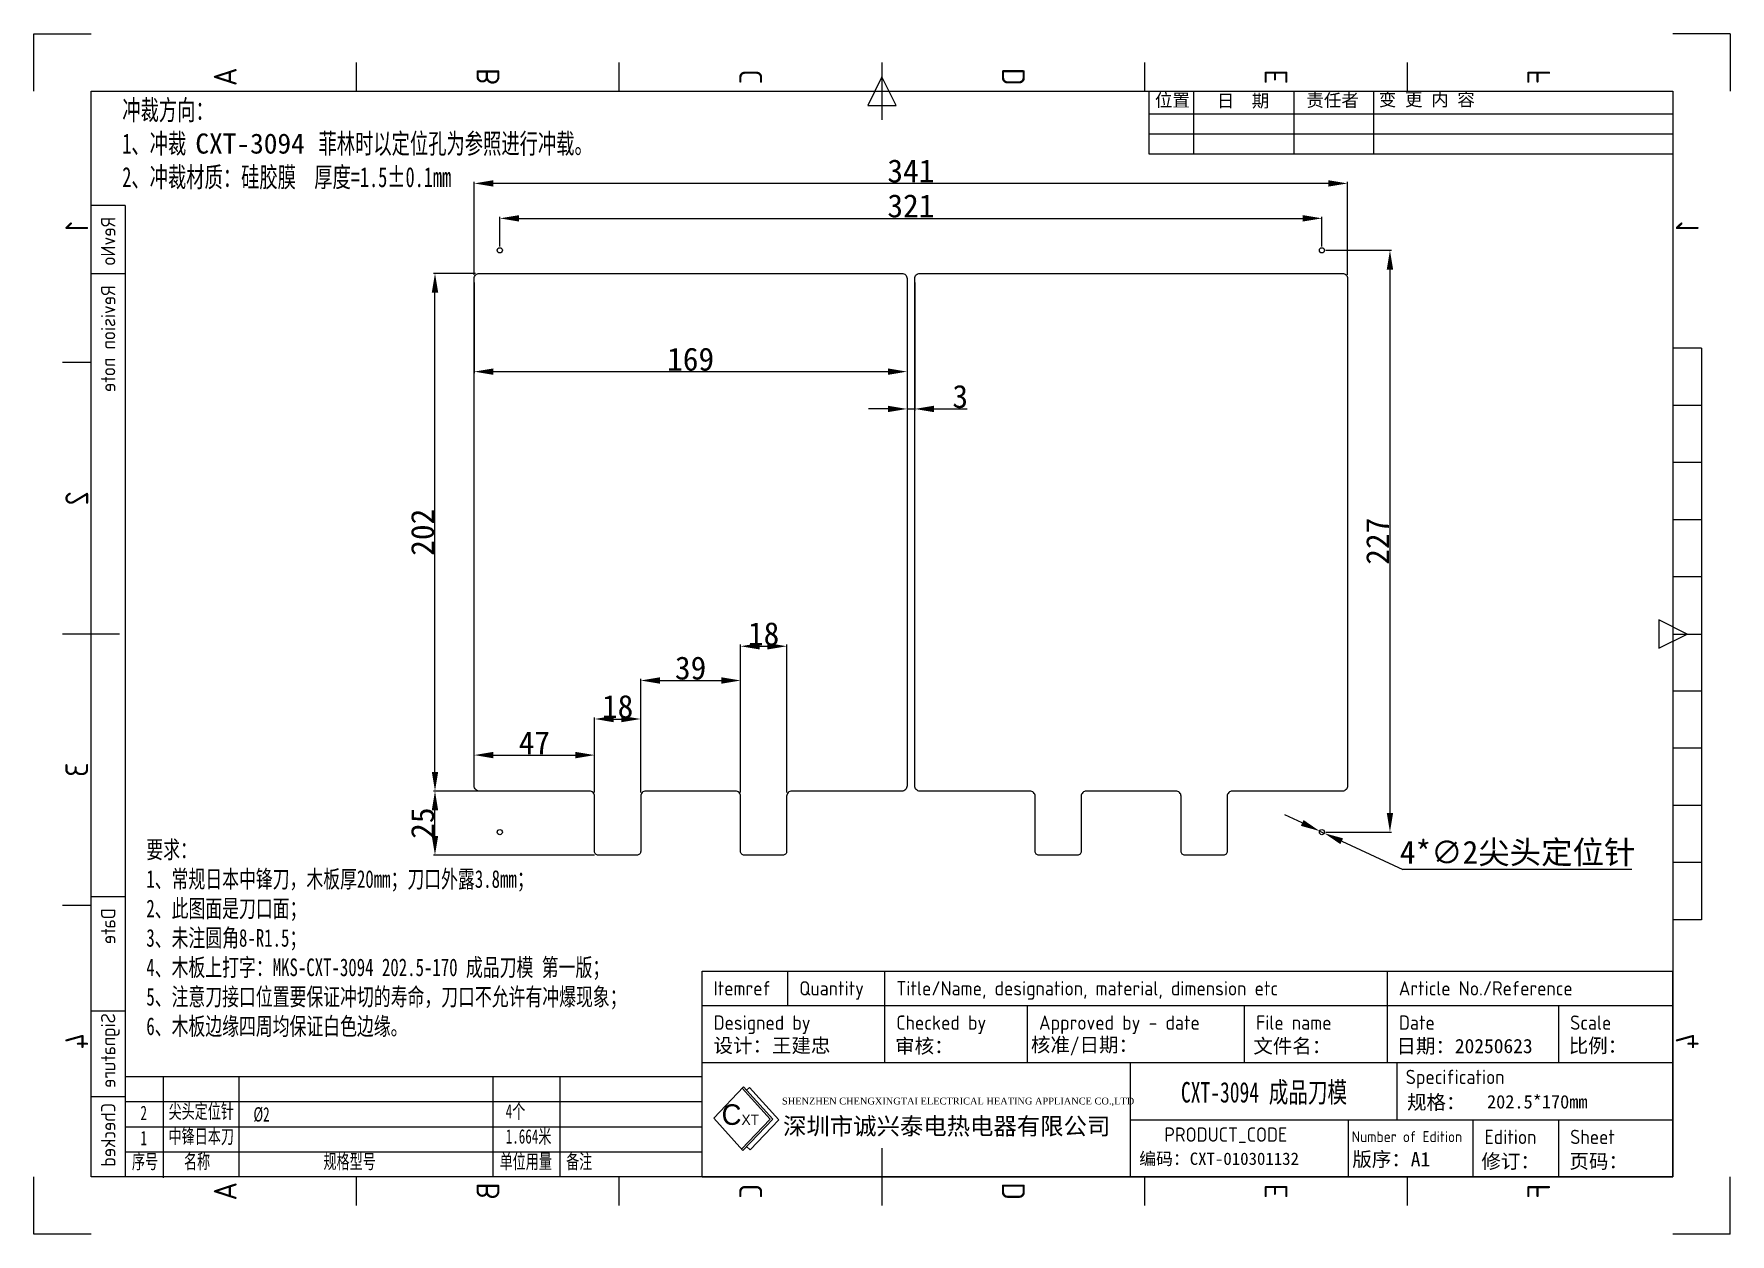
# Model space of a CAD drawing. Header units: millimetres. Extents: x -1327 to 8145, y -2943 to 1353.
# Drawn here: x 2429 to 3091, y -2943 to -2474 of the extents above; entities that cross this region are included whole.
import ezdxf
from ezdxf.enums import TextEntityAlignment as Align

# ---------------------------------------------------------------- set-up
doc = ezdxf.new("R2010")
doc.units = ezdxf.units.MM
for name, color, linetype in [('FRAME 025', 7, 'Continuous'), ('FRAME 050', 6, 'Continuous'), ('FRAME 070', 5, 'Continuous'), ('FRAME 200', 8, 'Continuous'), ('标注', 2, 'Continuous'), ('标注线', 7, 'Continuous')]:
    doc.layers.add(name, color=color, linetype=linetype)
doc.styles.add('ISO Proportional', font='isocp.shx')
doc.styles.get("Standard").update_dxf_attribs({"font": ''})
doc.styles.add('机械', font='', dxfattribs={"width": 0.667, "height": 16})
doc.styles.add('标准', font='', dxfattribs={"width": 0.667})
doc.styles.add('标注', font='STFANGSO.TTF', dxfattribs={"width": 0.7, "height": 10})
doc.styles.get('Standard').set_extended_font_data('SimSun')
doc.styles.get('机械').set_extended_font_data('SimSun')
doc.styles.get('标准').set_extended_font_data('宋体')
doc.dimstyles.new('ISO-25', dxfattribs={"dimscale": 0.5, "dimtxt": 18, "dimasz": 15, "dimexe": 1.25, "dimexo": 3, "dimtad": 1, "dimtoh": 1, "dimdec": 5, "dimtxsty": 'Standard', "dimcen": 2.5, "dimadec": 0, "dimazin": 0, "dimtfac": 1, "dimtmove": 0, "dimatfit": 3, "dimfxl": 1, "dimarcsym": 0})

# ---------------------------------------------------------------- blocks, each defined once
blk = doc.blocks.new('*D44')
at = {"layer": 'Defpoints', "color": 0}
for p in [(2600.52, -2532.69), (2600.52, -2569.8), (2941.52, -2569.8)]:
    blk.add_point(p, dxfattribs=at)
at = {"layer": '标注', "color": 0, "lineweight": -2}
for p, q in [((2600.52, -2568.3), (2600.52, -2532.07)), ((2934.02, -2532.69), (2608.02, -2532.69)), ((2941.52, -2568.3), (2941.52, -2532.07))]:
    blk.add_line(p, q, dxfattribs=at)
at = {"layer": '标注', "color": 0}
for points in [[(2608.02, -2531.44), (2608.02, -2533.94), (2600.52, -2532.69)], [(2934.02, -2533.94), (2934.02, -2531.44), (2941.52, -2532.69)]]:
    blk.add_solid(points, dxfattribs=at)
at = {"layer": '标注', "color": 0, "insert": (2771.02, -2527.88), "char_height": 9, "attachment_point": 5}
blk.add_mtext('341', dxfattribs=at)
blk = doc.blocks.new('*D45')
at = {"layer": 'Defpoints', "color": 0}
for p in [(2931.52, -2546.32), (2610.52, -2558.8), (2931.52, -2558.8)]:
    blk.add_point(p, dxfattribs=at)
at = {"layer": '标注', "color": 0, "lineweight": -2}
for p, q in [((2610.52, -2557.3), (2610.52, -2545.7)), ((2618.02, -2546.32), (2924.02, -2546.32)), ((2931.52, -2557.3), (2931.52, -2545.7))]:
    blk.add_line(p, q, dxfattribs=at)
at = {"layer": '标注', "color": 0}
for points in [[(2618.02, -2545.07), (2618.02, -2547.57), (2610.52, -2546.32)], [(2924.02, -2547.57), (2924.02, -2545.07), (2931.52, -2546.32)]]:
    blk.add_solid(points, dxfattribs=at)
at = {"layer": '标注', "color": 0, "insert": (2771.02, -2541.51), "char_height": 9, "attachment_point": 5}
blk.add_mtext('321', dxfattribs=at)
blk = doc.blocks.new('*D46')
at = {"layer": 'Defpoints', "color": 0}
for p in [(2585.21, -2567.8), (2602.52, -2567.8), (2602.52, -2769.8)]:
    blk.add_point(p, dxfattribs=at)
at = {"layer": '标注', "color": 0, "lineweight": -2}
for p, q in [((2601.02, -2567.8), (2584.59, -2567.8)), ((2585.21, -2762.3), (2585.21, -2575.3)), ((2601.02, -2769.8), (2584.59, -2769.8))]:
    blk.add_line(p, q, dxfattribs=at)
at = {"layer": '标注', "color": 0}
for points in [[(2586.46, -2575.3), (2583.96, -2575.3), (2585.21, -2567.8)], [(2583.96, -2762.3), (2586.46, -2762.3), (2585.21, -2769.8)]]:
    blk.add_solid(points, dxfattribs=at)
at = {"layer": '标注', "color": 0, "insert": (2580.4, -2668.8), "char_height": 9, "attachment_point": 5, "rotation": 90}
blk.add_mtext('202', dxfattribs=at)
blk = doc.blocks.new('*D47')
at = {"layer": 'Defpoints', "color": 0}
for p in [(2600.52, -2569.8), (2769.52, -2569.8), (2769.52, -2606.13)]:
    blk.add_point(p, dxfattribs=at)
at = {"layer": '标注', "color": 0, "lineweight": -2}
for p, q in [((2600.52, -2571.3), (2600.52, -2606.76)), ((2769.52, -2571.3), (2769.52, -2606.76)), ((2608.02, -2606.13), (2762.02, -2606.13))]:
    blk.add_line(p, q, dxfattribs=at)
at = {"layer": '标注', "color": 0}
for points in [[(2608.02, -2604.88), (2608.02, -2607.38), (2600.52, -2606.13)], [(2762.02, -2607.38), (2762.02, -2604.88), (2769.52, -2606.13)]]:
    blk.add_solid(points, dxfattribs=at)
at = {"layer": '标注', "color": 0, "insert": (2685.02, -2601.32), "char_height": 9, "attachment_point": 5}
blk.add_mtext('169', dxfattribs=at)
blk = doc.blocks.new('*D48')
at = {"layer": 'Defpoints', "color": 0}
for p in [(2769.52, -2569.8), (2772.52, -2569.8), (2772.52, -2620.69)]:
    blk.add_point(p, dxfattribs=at)
at = {"layer": '标注', "color": 0, "lineweight": -2}
for p, q in [((2769.52, -2571.3), (2769.52, -2621.31)), ((2772.52, -2571.3), (2772.52, -2621.31)), ((2762.02, -2620.69), (2754.52, -2620.69)), ((2769.52, -2620.69), (2772.52, -2620.69)), ((2780.02, -2620.69), (2793.02, -2620.69))]:
    blk.add_line(p, q, dxfattribs=at)
at = {"layer": '标注', "color": 0}
for points in [[(2762.02, -2621.94), (2762.02, -2619.44), (2769.52, -2620.69)], [(2780.02, -2619.44), (2780.02, -2621.94), (2772.52, -2620.69)]]:
    blk.add_solid(points, dxfattribs=at)
at = {"layer": '标注', "color": 0, "insert": (2790.27, -2615.88), "char_height": 9, "attachment_point": 5}
blk.add_mtext('3', dxfattribs=at)
blk = doc.blocks.new('*D49')
at = {"layer": 'Defpoints', "color": 0}
for p in [(2647.52, -2755.75), (2600.52, -2767.8), (2647.52, -2771.8)]:
    blk.add_point(p, dxfattribs=at)
at = {"layer": '标注', "color": 0, "lineweight": -2}
for p, q in [((2600.52, -2766.3), (2600.52, -2755.13)), ((2608.02, -2755.75), (2640.02, -2755.75)), ((2647.52, -2770.3), (2647.52, -2755.13))]:
    blk.add_line(p, q, dxfattribs=at)
at = {"layer": '标注', "color": 0}
for points in [[(2608.02, -2754.5), (2608.02, -2757), (2600.52, -2755.75)], [(2640.02, -2757), (2640.02, -2754.5), (2647.52, -2755.75)]]:
    blk.add_solid(points, dxfattribs=at)
at = {"layer": '标注', "color": 0, "insert": (2624.02, -2750.94), "char_height": 9, "attachment_point": 5}
blk.add_mtext('47', dxfattribs=at)
blk = doc.blocks.new('*D50')
at = {"layer": 'Defpoints', "color": 0}
for p in [(2665.52, -2741.67), (2647.52, -2771.8), (2665.52, -2771.8)]:
    blk.add_point(p, dxfattribs=at)
at = {"layer": '标注', "color": 0, "lineweight": -2}
for p, q in [((2647.52, -2770.3), (2647.52, -2741.05)), ((2655.02, -2741.67), (2658.02, -2741.67)), ((2665.52, -2770.3), (2665.52, -2741.05))]:
    blk.add_line(p, q, dxfattribs=at)
at = {"layer": '标注', "color": 0}
for points in [[(2655.02, -2740.42), (2655.02, -2742.92), (2647.52, -2741.67)], [(2658.02, -2742.92), (2658.02, -2740.42), (2665.52, -2741.67)]]:
    blk.add_solid(points, dxfattribs=at)
at = {"layer": '标注', "color": 0, "insert": (2656.52, -2736.86), "char_height": 9, "attachment_point": 5}
blk.add_mtext('18', dxfattribs=at)
blk = doc.blocks.new('*D51')
at = {"layer": 'Defpoints', "color": 0}
for p in [(2704.52, -2726.64), (2665.52, -2771.8), (2704.52, -2771.8)]:
    blk.add_point(p, dxfattribs=at)
at = {"layer": '标注', "color": 0, "lineweight": -2}
for p, q in [((2665.52, -2770.3), (2665.52, -2726.01)), ((2673.02, -2726.64), (2697.02, -2726.64)), ((2704.52, -2770.3), (2704.52, -2726.01))]:
    blk.add_line(p, q, dxfattribs=at)
at = {"layer": '标注', "color": 0}
for points in [[(2673.02, -2725.39), (2673.02, -2727.89), (2665.52, -2726.64)], [(2697.02, -2727.89), (2697.02, -2725.39), (2704.52, -2726.64)]]:
    blk.add_solid(points, dxfattribs=at)
at = {"layer": '标注', "color": 0, "insert": (2685.02, -2721.83), "char_height": 9, "attachment_point": 5}
blk.add_mtext('39', dxfattribs=at)
blk = doc.blocks.new('*D52')
at = {"layer": 'Defpoints', "color": 0}
for p in [(2722.52, -2713.28), (2704.52, -2771.8), (2722.52, -2771.8)]:
    blk.add_point(p, dxfattribs=at)
at = {"layer": '标注', "color": 0, "lineweight": -2}
for p, q in [((2704.52, -2770.3), (2704.52, -2712.65)), ((2712.02, -2713.28), (2715.02, -2713.28)), ((2722.52, -2770.3), (2722.52, -2712.65))]:
    blk.add_line(p, q, dxfattribs=at)
at = {"layer": '标注', "color": 0}
for points in [[(2712.02, -2712.03), (2712.02, -2714.53), (2704.52, -2713.28)], [(2715.02, -2714.53), (2715.02, -2712.03), (2722.52, -2713.28)]]:
    blk.add_solid(points, dxfattribs=at)
at = {"layer": '标注', "color": 0, "insert": (2713.52, -2708.46), "char_height": 9, "attachment_point": 5}
blk.add_mtext('18', dxfattribs=at)
blk = doc.blocks.new('*D53')
at = {"layer": 'Defpoints', "color": 0}
for p in [(2585.21, -2769.8), (2645.52, -2769.8), (2649.02, -2794.8)]:
    blk.add_point(p, dxfattribs=at)
at = {"layer": '标注', "color": 0, "lineweight": -2}
for p, q in [((2644.02, -2769.8), (2584.59, -2769.8)), ((2585.21, -2787.3), (2585.21, -2777.3)), ((2647.52, -2794.8), (2584.59, -2794.8))]:
    blk.add_line(p, q, dxfattribs=at)
at = {"layer": '标注', "color": 0}
for points in [[(2586.46, -2777.3), (2583.96, -2777.3), (2585.21, -2769.8)], [(2583.96, -2787.3), (2586.46, -2787.3), (2585.21, -2794.8)]]:
    blk.add_solid(points, dxfattribs=at)
at = {"layer": '标注', "color": 0, "insert": (2580.4, -2782.3), "char_height": 9, "attachment_point": 5, "rotation": 90}
blk.add_mtext('25', dxfattribs=at)
blk = doc.blocks.new('*D54')
at = {"layer": 'Defpoints', "color": 0}
for p in [(2931.52, -2558.8), (2931.52, -2785.8), (2958.06, -2785.8)]:
    blk.add_point(p, dxfattribs=at)
at = {"layer": '标注', "color": 0, "lineweight": -2}
for p, q in [((2933.02, -2558.8), (2958.68, -2558.8)), ((2958.06, -2566.3), (2958.06, -2778.3)), ((2933.02, -2785.8), (2958.68, -2785.8))]:
    blk.add_line(p, q, dxfattribs=at)
at = {"layer": '标注', "color": 0}
for points in [[(2959.31, -2566.3), (2956.81, -2566.3), (2958.06, -2558.8)], [(2956.81, -2778.3), (2959.31, -2778.3), (2958.06, -2785.8)]]:
    blk.add_solid(points, dxfattribs=at)
at = {"layer": '标注', "color": 0, "insert": (2953.24, -2672.3), "char_height": 9, "attachment_point": 5, "rotation": 90}
blk.add_mtext('227', dxfattribs=at)
blk = doc.blocks.new('*D55')
at = {"layer": 'Defpoints', "color": 0}
for p in [(2930.61, -2785.38), (2932.42, -2786.22)]:
    blk.add_point(p, dxfattribs=at)
at = {"layer": '标注', "color": 0, "lineweight": -2}
for p, q in [((2923.8, -2782.23), (2917, -2779.07)), ((2930.61, -2785.38), (2932.42, -2786.22)), ((2939.23, -2789.37), (2963.05, -2800.4)), ((3052.45, -2800.4), (2963.05, -2800.4))]:
    blk.add_line(p, q, dxfattribs=at)
at = {"layer": '标注', "color": 0}
for points in [[(2923.28, -2783.36), (2924.33, -2781.09), (2930.61, -2785.38)], [(2939.75, -2788.23), (2938.7, -2790.5), (2932.42, -2786.22)]]:
    blk.add_solid(points, dxfattribs=at)
at = {"layer": '标注', "color": 0, "insert": (3007.91, -2794.18), "char_height": 9, "attachment_point": 5}
blk.add_mtext('4*∅2尖头定位针', dxfattribs=at)

msp = doc.modelspace()

# ---------------------------------------------------------------- linework, layer by layer
at = {"lineweight": 9}
for p, q in [((2705.668116, -2885.218586), (2694.016485, -2897.376615)), ((2716.024792, -2897.741107), (2705.150924, -2885.758255)), ((2717.069951, -2897.78325), (2705.668116, -2885.218586)), ((2706.83151, -2886.50063), (2708.054799, -2885.488067)), ((2719.486781, -2898.085954), (2708.054799, -2885.488067)), ((2694.016485, -2897.376615), (2705.354567, -2910.068774)), ((2704.829606, -2909.481117), (2716.024792, -2897.741107)), ((2705.354567, -2910.068774), (2717.069951, -2897.78325)), ((2708.32339, -2909.792622), (2719.486781, -2898.085954)), ((2706.879801, -2908.469313), (2708.32339, -2909.792622))]:
    msp.add_line(p, q, dxfattribs=at)
for points in [[(2645.515573, -2769.79693), (2602.515573, -2769.79693, -0.4142135624), (2600.515573, -2767.79693), (2600.515573, -2569.79693, -0.4142135624), (2602.515573, -2567.79693), (2767.515573, -2567.79693, -0.4142135624), (2769.515573, -2569.79693), (2769.515573, -2767.79693, -0.4142135624), (2767.515573, -2769.79693), (2724.515573, -2769.79693, 0.4142135624), (2722.515573, -2771.79693), (2722.515573, -2793.29693, -0.4142135624), (2721.015573, -2794.79693), (2706.015573, -2794.79693, -0.4142135624), (2704.515573, -2793.29693), (2704.515573, -2771.79693, 0.4142135624), (2702.515573, -2769.79693), (2667.515573, -2769.79693, 0.4142135624), (2665.515573, -2771.79693), (2665.515573, -2793.29693, -0.4142135624), (2664.015573, -2794.79693), (2649.015573, -2794.79693, -0.4142135624), (2647.515573, -2793.29693), (2647.515573, -2771.79693, 0.4142135624)], [(2817.515573, -2769.79693), (2774.515573, -2769.79693, -0.4142135624), (2772.515573, -2767.79693), (2772.515573, -2569.79693, -0.4142135624), (2774.515573, -2567.79693), (2939.515573, -2567.79693, -0.4142135624), (2941.515573, -2569.79693), (2941.515573, -2767.79693, -0.4142135624), (2939.515573, -2769.79693), (2896.515573, -2769.79693, 0.4142135624), (2894.515573, -2771.79693), (2894.515573, -2793.29693, -0.4142135624), (2893.015573, -2794.79693), (2878.015573, -2794.79693, -0.4142135624), (2876.515573, -2793.29693), (2876.515573, -2771.79693, 0.4142135624), (2874.515573, -2769.79693), (2839.515573, -2769.79693, 0.4142135624), (2837.515573, -2771.79693), (2837.515573, -2793.29693, -0.4142135624), (2836.015573, -2794.79693), (2821.015573, -2794.79693, -0.4142135624), (2819.515573, -2793.29693), (2819.515573, -2771.79693, 0.4142135624)]]:
    msp.add_lwpolyline(points, format="xyb", close=True)
for centre in [(2610.515573, -2558.79693), (2931.515573, -2558.79693), (2610.515573, -2785.79693), (2931.515573, -2785.79693)]:
    msp.add_circle(centre, 1)
at = {"layer": 'FRAME 050'}
for p, q in [((2554.600213, -2496.671859), (2554.600213, -2485.522995)), ((2657.16976, -2496.671859), (2657.16976, -2485.522995)), ((2759.739307, -2485.522995), (2759.739307, -2507.820723)), ((2862.308854, -2496.671859), (2862.308854, -2485.522995)), ((2964.878402, -2496.671859), (2964.878402, -2485.522995)), ((2759.739307, -2491.097427), (2754.164875, -2502.246291)), ((2765.313739, -2502.246291), (2759.739307, -2491.097427)), ((2754.164875, -2502.246291), (2765.313739, -2502.246291)), ((2450.915779, -2602.586066), (2439.766915, -2602.586066)), ((3079.711699, -2597.011634), (3068.562835, -2597.011634)), ((3079.711699, -2597.011634), (3079.711699, -2819.98891)), ((3079.711699, -2619.309361), (3068.562835, -2619.309361)), ((3079.711699, -2641.607089), (3068.562835, -2641.607089)), ((3079.711699, -2663.904817), (3068.562835, -2663.904817)), ((3079.711699, -2686.202544), (3068.562835, -2686.202544)), ((2462.064643, -2708.500272), (2439.766915, -2708.500272)), ((3074.137267, -2708.500272), (3062.988403, -2702.92584)), ((3062.988403, -2702.92584), (3062.988403, -2714.074704)), ((3062.988403, -2714.074704), (3074.137267, -2708.500272)), ((3068.562835, -2708.500272), (3079.711699, -2708.500272)), ((3079.711699, -2730.798), (3068.562835, -2730.798)), ((3079.711699, -2753.095727), (3068.562835, -2753.095727)), ((3079.711699, -2775.393455), (3068.562835, -2775.393455)), ((3079.711699, -2797.691183), (3068.562835, -2797.691183)), ((2450.915779, -2814.414478), (2439.766915, -2814.414478)), ((3079.711699, -2819.98891), (3068.562835, -2819.98891)), ((2759.739307, -2909.179821), (2759.739307, -2931.477549)), ((2554.600213, -2931.477549), (2554.600213, -2920.328685)), ((2657.16976, -2931.477549), (2657.16976, -2920.328685)), ((2862.308854, -2931.477549), (2862.308854, -2920.328685)), ((2964.878402, -2931.477549), (2964.878402, -2920.328685))]:
    msp.add_line(p, q, dxfattribs=at)
at = {"layer": 'FRAME 070'}
for p, q in [((2450.915779, -2920.328685), (2450.915779, -2496.671859)), ((2450.915779, -2496.671859), (3068.562835, -2496.671859)), ((2864.043751, -2521.291312), (2864.043751, -2496.671859)), ((2881.48306, -2521.291312), (2881.48306, -2496.671859)), ((2920.672953, -2521.291312), (2920.672953, -2496.671859)), ((2951.720434, -2521.291312), (2951.720434, -2496.671859)), ((3068.562835, -2496.671859), (3068.562835, -2920.328685)), ((3068.562835, -2505.676499), (2864.043751, -2505.676499)), ((3068.562835, -2513.483905), (2864.043751, -2513.483905)), ((3068.562835, -2521.291312), (2864.043751, -2521.291312)), ((2464.294416, -2541.267314), (2450.915779, -2541.267314)), ((2464.294416, -2541.267314), (2464.294416, -2920.328685)), ((2464.294416, -2568.024588), (2450.915779, -2568.024588)), ((2464.294416, -2811.069819), (2450.915779, -2811.069819)), ((2689.501465, -2920.328685), (2689.501465, -2840.056865)), ((2689.501465, -2840.056865), (3068.562835, -2840.056865)), ((2722.948056, -2853.435502), (2722.948056, -2840.056865)), ((2760.854193, -2853.435502), (2760.854193, -2840.056865)), ((2957.074197, -2853.435502), (2957.074197, -2840.056865)), ((3068.562835, -2920.328685), (3068.562835, -2840.056865)), ((2689.501465, -2853.435502), (3068.562835, -2853.435502)), ((2760.854193, -2875.733229), (2760.854193, -2853.435502)), ((2816.598513, -2875.733229), (2816.598513, -2853.435502)), ((2901.329878, -2875.733229), (2901.329878, -2853.435502)), ((2957.074197, -2875.733229), (2957.074197, -2853.435502)), ((3023.96738, -2875.733229), (3023.96738, -2853.435502)), ((2464.294416, -2855.665275), (2450.915779, -2855.665275)), ((2689.501465, -2875.733229), (3068.562835, -2875.733229)), ((2856.734422, -2920.328685), (2856.734422, -2875.733229)), ((2960.863596, -2898.030957), (2960.863596, -2875.733229)), ((2464.294416, -2881.162387), (2689.50063, -2881.162387)), ((2479.177693, -2920.634959), (2479.177693, -2881.162387)), ((2508.764992, -2920.328685), (2508.764992, -2881.162387)), ((2607.904175, -2920.328685), (2607.904175, -2881.162387)), ((2634.052735, -2920.328685), (2634.052735, -2881.162387)), ((2464.294416, -2889.111866), (2450.915779, -2889.111866)), ((2464.294416, -2890.953961), (2689.50063, -2890.953961)), ((2856.734422, -2898.030957), (3068.562835, -2898.030957)), ((2941.904884, -2920.328685), (2941.904884, -2898.030957)), ((2990.520788, -2920.328685), (2990.520788, -2898.030957)), ((3023.96738, -2920.328685), (3023.96738, -2898.030957)), ((2464.294416, -2900.745536), (2689.50063, -2900.745536)), ((2464.294416, -2910.53711), (2689.50063, -2910.53711)), ((3068.562835, -2920.328685), (2450.915779, -2920.328685)), ((2689.501465, -2920.328685), (3068.562835, -2920.328685))]:
    msp.add_line(p, q, dxfattribs=at)
at = {"layer": 'FRAME 200'}
for p, q in [((2428.618051, -2496.671859), (2428.618051, -2474.374132)), ((2428.618051, -2474.374132), (2450.915779, -2474.374132)), ((3090.860563, -2474.374132), (3068.562835, -2474.374132)), ((3090.860563, -2474.374132), (3090.860563, -2496.671859)), ((2428.618051, -2942.626412), (2428.618051, -2920.328685)), ((3090.860563, -2942.626412), (3090.860563, -2920.328685)), ((2450.915779, -2942.626412), (2428.618051, -2942.626412)), ((3090.860563, -2942.626412), (3068.562835, -2942.626412))]:
    msp.add_line(p, q, dxfattribs=at)

# ---------------------------------------------------------------- texts
at = {"insert": (2463.110878, -2500.127428), "char_height": 7.84905346, "attachment_point": 1, "style": '标准'}
msp.add_mtext_dynamic_manual_height_columns('冲裁方向：\\P1、冲裁 {\\W1;CXT-3094 }菲林时以定位孔为参照进行冲载。\\P2、冲裁材质：硅胶膜  厚度=1.5±0.1mm ', width=336.40995225, gutter_width=9.811317, heights=[191.414075], dxfattribs=at)
at = {"color": 3, "insert": (2472.507623, -2789.15718), "char_height": 6.89052153, "width": 528.04527263, "attachment_point": 1, "style": '标注'}
msp.add_mtext('要求：\\P1、常规日本中锋刀，木板厚20mm；刀口外露3.8mm；\\P2、此图面是刀口面；\\P3、未注圆角8-{\\C2;R1.5}；\\P4、木板上打字：{\\C256;MKS-\\fSimHei|b0|i0|c134|p49;CXT-3094\\fSimSun|b0|i0|c134|p2; 202.}5-170 成品刀模 第一版；\\P5、注意刀接口位置要保证冲切的寿命，刀口不允许有冲爆现象；\\P6、木板边缘四周均保证白色边缘。', dxfattribs=at)
at = {"insert": (2749.021515, -2883.303138), "char_height": 18.08421918, "width": 319.74931475, "attachment_point": 1, "style": '标注'}
msp.add_mtext('\\pxqc;{\\fSimHei|b0|i0|c134|p49;\\H0.442375x;\\C3;CXT-3094 成品刀模\\P\\H0.936063x;\\P\\fSimSun|b0|i0|c134|p2;\\H2.414931x; }', dxfattribs=at)
at = {"insert": (2697.114724, -2892.004363), "char_height": 9.36504562, "width": 17.80820328, "attachment_point": 1}
msp.add_mtext('{\\fFZShuTi|b0|i0|c134|p2;\\H0.8571x;C\\H0.5x;XT}', dxfattribs=at)
at = {"layer": 'FRAME 025', "style": 'ISO Proportional', "text_generation_flag": 2}
for s, height, p in [('RevNo', 5.5744319, (2457.605097, -2545.72686)), ('Revision note', 5.57443192, (2457.605097, -2572.484133)), ('Date', 5.5744319, (2457.605097, -2815.529365)), ('Signature', 5.5744319, (2457.605097, -2856.470218)), ('Checked', 5.5744319, (2457.605097, -2891.526696))]:
    msp.add_text(s, height=height, rotation=90, dxfattribs=at).set_placement(p, align=Align.MIDDLE_LEFT)
at = {"layer": 'FRAME 025', "style": 'ISO Proportional'}
for s, height, p in [('Itemref', 5.5744319, (2693.96101, -2846.746183)), ('Quantity', 5.5744319, (2727.407602, -2846.746183)), ('Title/Name, designation, material, dimension etc', 5.57443192, (2765.313739, -2846.746183)), ('Article No./Reference', 5.57443192, (2961.533742, -2846.746183)), ('Designed by', 5.57443192, (2693.96101, -2860.12482)), ('Checked by', 5.5744319, (2765.313739, -2860.12482)), ('Approved by - date', 5.57443192, (2821.058058, -2860.12482)), ('File name', 5.5744319, (2905.789423, -2860.12482)), ('Date', 5.5744319, (2961.533742, -2860.12482)), ('Scale', 5.5744319, (3028.426925, -2860.12482)), ('Specification', 5.57443192, (2964.231265, -2881.318486)), ('Number of Edition', 4.26076855, (2943.133429, -2904.625855)), ('Edition', 5.5744319, (2994.980334, -2904.720275)), ('Sheet', 5.5744319, (3028.426925, -2904.720275))]:
    msp.add_text(s, height=height, dxfattribs=at).set_placement(p, align=Align.MIDDLE_LEFT)
at = {"layer": 'FRAME 025', "attachment_point": 1, "style": 'ISO Proportional'}
for s, insert, char_height, width in [('{\\fSimSun|b0|i0|c134|p2;设计：王建忠}', (2693.96101, -2866.256695), 5.57443192, 54.70198221), ('{\\fￋￎￌﾣﾤ|b0|i0|c134|p2;审核：}', (2764.861931, -2866.479501), 5.57443192, 45.71034171), ('{\\fSimSun|b0|i0|c134|p2;核准/日期：}', (2817.873577, -2866.001046), 5.57443192, 87.58475691), ('{\\fￋￎￌﾣﾤ|b0|i0|c134|p2;文件名：}', (2904.726202, -2866.479501), 5.57443192, 45.71034171), ('{\\fSimSun|b0|i0|c134|p2;日期：20250623}', (2960.614272, -2866.479501), 5.57443192, 102.1302528), ('{\\fￋￎￌﾣﾤ|b0|i0|c134|p2;比例：}', (3027.865305, -2866.322759), 5.57443192, 45.71034171), ('{\\fￋￎￌﾣﾤ|b0|i0|c134|p2;规格：}', (2964.719829, -2888.382413), 5.57443192, 45.71034171), ('{\\fSimSun|b0|i0|c134|p2;\\H0.941142x;\\C3;202.5*170mm}', (2995.949627, -2888.382413), 5.57443192, 99.15930654), ('{\\fSimSun|b0|i0|c134|p2;编码：CXT-010301132}', (2860.163191, -2910.826947), 4.82253975, 130.18312021), ('{\\fSimSun|b0|i0|c134|p2;版序：A1}', (2943.373868, -2910.644358), 5.57443192, 57.16863875), ('{\\fￋￎￌﾣﾤ|b0|i0|c134|p2;修订：}', (2993.760568, -2911.450189), 5.57443192, 45.71034171), ('{\\fￋￎￌﾣﾤ|b0|i0|c134|p2;页码：}', (3028.160334, -2911.443878), 5.57443192, 45.71034171)]:
    msp.add_mtext(s, dxfattribs=dict(at, insert=insert, char_height=char_height, width=width))
at = {"layer": 'FRAME 025', "color": 5, "insert": (2720.692907, -2889.396264), "char_height": 3.371416422, "width": 134.61700538, "attachment_point": 1}
msp.add_mtext('{\\fTimes New Roman|b0|i0|c0|p18;\\H0.7937x;SHENZHEN CHENGXINGTAI ELECTRICAL HEATING APPLIANCE CO.,LTD}', dxfattribs=at)
at = {"layer": 'FRAME 025', "color": 1, "insert": (2721.120713, -2897.168511), "char_height": 7.02378421, "width": 133.78636597, "attachment_point": 1}
msp.add_mtext('{\\fSimSun|b0|i0|c134|p2;\\H0.9524x;深圳市诚兴泰电热电器有限公司}', dxfattribs=at)
at = {"layer": 'FRAME 025', "style": 'ISO Proportional', "flags": 8}
msp.add_attdef('PRODUCT_CODE', text='X', height=5.574432, dxfattribs=at).set_placement((2893.974872, -2904.0675), align=Align.MIDDLE)
at = {"layer": 'FRAME 050', "style": 'ISO Proportional', "text_generation_flag": 2}
for s, p in [('A', (2503.315439, -2491.097427)), ('B', (2605.884986, -2491.097427)), ('C', (2708.454533, -2491.097427)), ('D', (2811.024081, -2491.097427)), ('E', (2913.593628, -2491.097427)), ('F', (3016.163175, -2491.097427)), ('1', (2445.341347, -2549.628962)), ('1', (3074.137267, -2549.628962)), ('2', (2445.341347, -2655.543169)), ('3', (2445.341347, -2761.457375)), ('4', (2445.341347, -2867.371582)), ('4', (3074.137267, -2867.371582)), ('A', (2503.315439, -2925.903117)), ('B', (2605.884986, -2925.903117)), ('C', (2708.454533, -2925.903117)), ('D', (2811.024081, -2925.903117)), ('E', (2913.593628, -2925.903117)), ('F', (3016.163175, -2925.903117))]:
    msp.add_text(s, height=8.919091, rotation=90, dxfattribs=at).set_placement(p, align=Align.MIDDLE)
at = {"layer": '标注', "char_height": 5, "attachment_point": 1}
for s, insert, width in [('位置', (2866.314831, -2497.724821), 94.52614875), ('日  期', (2890.513478, -2497.948294), 41.7560701), ('责任者', (2925.432697, -2497.757661), 95.54779009), ('变 更 内 容', (2953.713797, -2497.494204), 88.26401785)]:
    msp.add_mtext(s, dxfattribs=dict(at, insert=insert, width=width))
at = {"layer": '标注线', "attachment_point": 1, "style": '机械'}
for s, insert, char_height, width in [('2', (2470.215721, -2892.554331), 5.610523, 21.13709236), ('尖头定位针', (2481.180903, -2891.919125), 5.6105233, 47.04023067), ('%%C2', (2514.334533, -2893.114441), 5.6105233, 47.04023067), ('4个', (2612.824314, -2891.919125), 5.6105233, 21.13709236), ('1', (2470.215721, -2902.345905), 5.610523, 21.13709236), ('中锋日本刀', (2481.180903, -2901.710699), 5.6105233, 47.04023067), ('1.664米', (2612.824314, -2901.710699), 5.6105233, 21.13709236), ('序号', (2466.895787, -2911.502274), 5.6105233, 21.13709236), ('名称', (2487.221946, -2911.502274), 5.6105233, 21.13709236), ('规格型号', (2541.666109, -2911.502274), 5.6105233, 21.13709236), ('单位用量', (2610.437457, -2911.502274), 5.6105233, 21.13709236), ('备注', (2636.423218, -2911.502274), 5.6105233, 21.13709236)]:
    msp.add_mtext(s, dxfattribs=dict(at, insert=insert, char_height=char_height, width=width))

# ---------------------------------------------------------------- dimensions: what is measured, and where the dimension line sits
at = {"layer": '标注'}
for base, p1, p2, picture, middle in [((2600.515573, -2532.694857), (2941.515573, -2569.79693), (2600.515573, -2569.79693), '*D44', (2771.015573, -2527.882357)), ((2931.515573, -2546.321826), (2610.515573, -2558.79693), (2931.515573, -2558.79693), '*D45', (2771.015573, -2541.509326)), ((2769.515573, -2606.13127), (2600.515573, -2569.79693), (2769.515573, -2569.79693), '*D47', (2685.015573, -2601.31877)), ((2772.515573, -2620.687682), (2769.515573, -2569.79693), (2772.515573, -2569.79693), '*D48', (2790.26662, -2615.875182)), ((2722.515573, -2713.276012), (2704.515573, -2771.79693), (2722.515573, -2771.79693), '*D52', (2713.515573, -2708.463512)), ((2704.515573, -2726.639276), (2665.515573, -2771.79693), (2704.515573, -2771.79693), '*D51', (2685.015573, -2721.826776)), ((2665.515573, -2741.672948), (2647.515573, -2771.79693), (2665.515573, -2771.79693), '*D50', (2656.515573, -2736.860448)), ((2647.515573, -2755.752102), (2600.515573, -2767.79693), (2647.515573, -2771.79693), '*D49', (2624.015573, -2750.939602))]:
    dim = msp.add_linear_dim(base=base, p1=p1, p2=p2, dimstyle='ISO-25', dxfattribs=at)
    dim.commit()
    dim.dimension.update_dxf_attribs({"geometry": picture, "text_midpoint": middle})
for base, p1, p2, picture, middle in [((2958.057485, -2785.79693), (2931.515573, -2558.79693), (2931.515573, -2785.79693), '*D54', (2953.244985, -2672.29693)), ((2585.212252, -2567.79693), (2602.515573, -2769.79693), (2602.515573, -2567.79693), '*D46', (2580.399752, -2668.79693)), ((2585.212252, -2769.79693), (2649.015573, -2794.79693), (2645.515573, -2769.79693), '*D53', (2580.399752, -2782.29693))]:
    dim = msp.add_linear_dim(base=base, p1=p1, p2=p2, angle=90, dimstyle='ISO-25', dxfattribs=at)
    dim.commit()
    dim.dimension.update_dxf_attribs({"geometry": picture, "text_midpoint": middle})
dim = msp.add_diameter_dim_2p(p1=(2930.608122, -2785.376772), p2=(2932.423024, -2786.217088), text='4*<>尖头定位针', dimstyle='ISO-25', override={"dimtxsty": 'Standard'}, dxfattribs=at)
dim.commit()
dim.dimension.update_dxf_attribs({"geometry": '*D55', "text_midpoint": (3007.905577, -2800.395605), "dimtype": 163})

doc.saveas('drawing.dxf')
